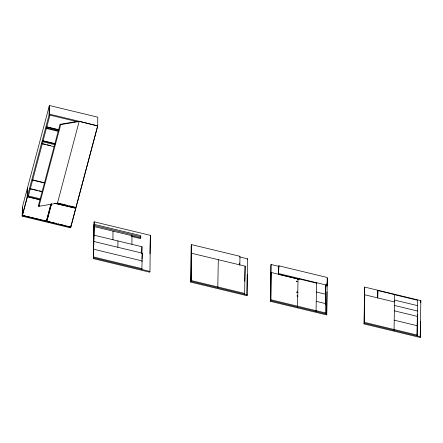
<?xml version="1.0" encoding="UTF-8"?>
<svg xmlns="http://www.w3.org/2000/svg" width="443" height="443" viewBox="0 0 443 443"><rect width="100%" height="100%" fill="white"/><g stroke="black" fill="none" stroke-linecap="round" stroke-linejoin="round"><path stroke-width="0.66" d="M57.402 203.182L38.962 206.288L38.314 205.967L60.038 124.311L78.477 121.205L79.125 121.526L57.429 203.232L75.958 207.706L97.687 126.05L97.781 117.179L49.4 105.506L49.306 114.111L97.687 125.784L70.537 227.84L22.15 216.162L22.443 207.612M51.028 203.907L46.377 221.395L22.366 215.597L22.455 206.77L27.25 188.735L27.161 197.34M22.366 215.597L27.366 196.814L27.455 188.79M46.377 221.395L50.862 204.289M54.921 203.199L75.797 208.238L70.797 227.287L46.792 221.494L51.449 203.741M49.19 106.292L49.095 114.898L76.645 121.548M70.742 227.054L70.758 225.731M75.543 209.013L75.559 207.689M75.797 208.238L54.456 203.354M79.159 121.31L97.687 126.05M93.694 244.359L93.539 258.657L149.756 272.224L149.967 271.432L93.484 257.804L94.049 224.324L140.774 235.598L140.752 237.819L140.542 238.605L131.864 236.512M93.755 238.915L94.143 221.793L150.36 235.36L149.967 271.432M93.484 257.804L94.143 221.793M112.915 239.729L113.009 231.124M117.871 247.283L117.943 240.942M131.903 244.309L131.997 235.704L131.787 236.496M141.677 253.23L141.948 246.734L93.933 235.15L93.722 235.936M141.882 253.08L141.948 246.734M141.981 259.127L142.247 253.169L93.866 241.49L93.656 242.277M141.871 269.477L142.247 253.169M149.956 253.845L150.36 235.36M239.558 256.885L247.587 258.823L246.989 295.686L190.767 282.119L191.16 246.042L191.581 244.63L239.962 256.303L239.868 264.908M191.37 245.256L190.977 281.333L247.2 294.894M190.767 282.119L191.188 280.541L191.581 244.63M218.305 259.703L217.795 287.8M239.669 265.036L239.691 263.048M244.757 281.305L245.123 266.177L191.487 253.235L191.276 254.022M244.619 294.274L245.123 266.177M246.989 295.686L247.216 274.582M327.305 278.06L326.707 314.923L270.49 301.356L270.878 265.279L271.088 264.493L279.123 266.431M271.088 264.493L270.695 300.57L326.917 314.137M270.49 301.356L270.906 299.778L271.205 272.473L298.023 278.946M299.374 279.383L278.542 274.355L278.835 265.806L327.222 277.479L327.139 285.242L326.928 286.028L325.583 285.707M278.542 274.355L278.835 265.806M297.879 292.219L296.96 291.998L297.873 292.518M316.557 283.149L298.028 278.675L297.519 307.038M325.383 303.056L325.782 284.915L325.267 313.738M326.928 286.028L326.956 283.442M326.712 314.242L326.956 291.782M364.03 323.927L364.633 287.064L420.85 300.631L420.246 337.494L364.03 323.927L364.451 322.354L364.75 294.778L394.563 301.976M364.633 287.064L364.24 323.141L420.457 336.708M377.586 298.045L377.868 290.536L394.641 294.584L394.054 330.334M377.79 297.929L377.868 290.536M417.328 314.519L417.096 335.894L417.683 300.276L394.641 294.717M420.246 337.494L420.424 321.158M420.623 302.779L420.85 300.631M49.4 105.506L27.671 187.156L27.577 195.762L40.346 198.846M27.244 189.576L27.665 187.998M22.15 216.162L49.306 114.111M28.407 195.961L49.926 115.097M38.962 206.288L60.691 124.633L79.125 121.526M46.792 221.494L51.443 204.007M93.827 226.223L94.038 225.432L140.763 236.712M93.816 227.331L94.027 226.545L140.752 237.819M93.567 250.04L93.778 249.254L142.164 260.927L141.954 261.719M93.539 258.657L93.75 257.865M247.377 259.609L247.587 258.823M270.994 273.259L271.205 272.473M297.818 279.467L298.028 278.675M296.749 292.784L296.96 291.998M297.63 296.777L297.84 295.99L296.915 295.769L297.834 296.284M316.352 283.481L316.562 282.689L316.047 311.512M325.467 295.049L325.677 294.257L316.463 292.037M325.367 304.391L325.577 303.605L316.363 301.378M364.539 295.57L364.75 294.778M417.295 317.21L417.505 316.418L394.469 310.859M417.195 326.552L417.406 325.766L394.364 320.206M38.314 205.967L39.632 205.746M46.449 126.726L58.382 129.605M46.443 127.019L59.019 130.054M46.233 127.805L58.808 130.84M46.006 128.387L58.603 131.427M42.744 140.647L55.342 143.687M42.738 140.94L55.314 143.975M42.528 141.732L54.445 144.606M42.927 143.731L45.574 144.374M46.897 144.689L50.867 145.647M41.598 143.682L54.173 146.716M32.749 179.908L44.66 182.782M32.084 180.013L44.66 183.048M29.681 188.485L37.744 190.435M39.089 190.756L41.775 191.404M29.753 188.773L42.329 191.808M57.817 203.06L67.901 205.491M69.241 205.818L75.299 207.28M27.366 196.548L40.136 199.632M27.366 196.814L40.036 199.876M50.496 204.644L51.831 204.965M394.586 300.094L417.622 305.653M278.752 273.569L327.139 285.242M23.036 215.492L25.705 216.14M27.04 216.461L31.043 217.424M32.372 217.746L40.379 219.678M41.708 219.999L46.377 221.129M46.792 221.229L51.46 222.353M52.795 222.674L56.798 223.643M58.133 223.964L64.135 225.409M67.469 226.218L69.468 226.7M23.03 215.536L31.093 217.485M32.439 217.806L43.863 220.564M45.208 220.891L56.632 223.649M57.978 223.97L70.072 226.888M394.525 305.476L417.566 311.036M93.694 257.018L142.081 268.691M191.188 280.541L244.824 293.487M270.906 299.778L325.478 312.946M364.451 322.354L417.306 335.107M60.038 124.311L60.691 124.633M296.267 281.172L297.164 281.443L296.267 281.172"/></g></svg>
